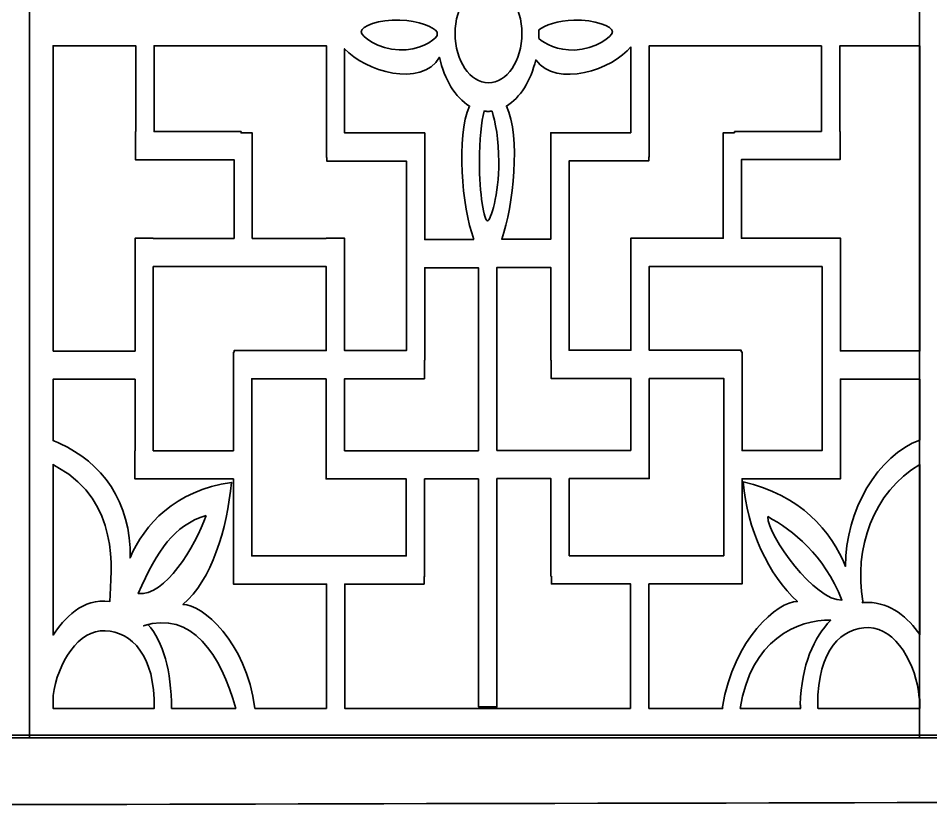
# Model space of a CAD drawing. Header units: centimetres. Extents: x 1.9 to 19.9, y -9.6 to 0.9.
# Drawn here: x 10.939 to 13.944, y -9.554 to -6.949 of the extents above; entities that cross this region are included whole.
import ezdxf

# ---------------------------------------------------------------- set-up
doc = ezdxf.new("R2010")
doc.units = ezdxf.units.CM
doc.header["$MEASUREMENT"] = 0
doc.layers.add('layer 1', color=7, linetype='Continuous')

msp = doc.modelspace()

# ---------------------------------------------------------------- linework, layer by layer
at = {"layer": 'layer 1', "color": 250, "lineweight": 35}
for points, knots in [([(1.85394, -9.55438), (1.85394, -9.55438), (1.85394, -4.48585), (1.85394, -4.48585), (1.85394, -4.48585), (1.85394, -4.48585), (19.89445, -4.48585), (19.89445, -4.48585), (19.89445, -4.48585), (19.89445, -4.48585), (19.89445, -9.52712), (19.89445, -9.52712), (19.89445, -9.52712), (13.88093, -9.52712), (7.86746, -9.55438), (1.85394, -9.55438)], [0, 0, 0, 0, 0.2, 0.2, 0.2, 0.2, 0.4, 0.4, 0.4, 0.4, 0.6, 0.6, 0.6, 0.6, 1, 1, 1, 1]), ([(7.96979, -4.6818), (7.96979, -4.6818), (10.97654, -4.6818), (10.97654, -4.6818), (10.97654, -4.6818), (10.97654, -4.6818), (10.97654, -9.32079), (10.97654, -9.32079), (10.97654, -9.32079), (10.97654, -9.32079), (7.96979, -9.32079), (7.96979, -9.32079), (7.96979, -9.32079), (7.96979, -9.32079), (7.96979, -4.6818), (7.96979, -4.6818)], [0, 0, 0, 0, 0.2, 0.2, 0.2, 0.2, 0.4, 0.4, 0.4, 0.4, 0.6, 0.6, 0.6, 0.6, 1, 1, 1, 1]), ([(10.97654, -4.6818), (10.97654, -4.6818), (13.98329, -4.6818), (13.98329, -4.6818), (13.98329, -4.6818), (13.98329, -4.6818), (13.98329, -9.32079), (13.98329, -9.32079), (13.98329, -9.32079), (13.98329, -9.32079), (10.97654, -9.32079), (10.97654, -9.32079), (10.97654, -9.32079), (10.97654, -9.32079), (10.97654, -4.6818), (10.97654, -4.6818)], [0, 0, 0, 0, 0.2, 0.2, 0.2, 0.2, 0.4, 0.4, 0.4, 0.4, 0.6, 0.6, 0.6, 0.6, 1, 1, 1, 1]), ([(13.90692, -4.6818), (13.90692, -4.6818), (16.75077, -4.6818), (16.75077, -4.6818), (16.75077, -4.6818), (16.75077, -4.6818), (16.75077, -9.32079), (16.75077, -9.32079), (16.75077, -9.32079), (16.75077, -9.32079), (13.90692, -9.32079), (13.90692, -9.32079), (13.90692, -9.32079), (13.90692, -9.32079), (13.90692, -4.6818), (13.90692, -4.6818)], [0, 0, 0, 0, 0.2, 0.2, 0.2, 0.2, 0.4, 0.4, 0.4, 0.4, 0.6, 0.6, 0.6, 0.6, 1, 1, 1, 1]), ([(2.06871, -4.70062), (2.06871, -4.70062), (2.06871, -9.31235), (2.06871, -9.31235), (2.06871, -9.31235), (2.06871, -9.31235), (19.67968, -9.31235), (19.67968, -9.31235), (19.67968, -9.31235), (19.67968, -9.31235), (19.67968, -4.70062), (19.67968, -4.70062), (19.67968, -4.70062), (19.67968, -4.70062), (2.06871, -4.70062), (2.06871, -4.70062)], [0, 0, 0, 0, 0.2, 0.2, 0.2, 0.2, 0.4, 0.4, 0.4, 0.4, 0.6, 0.6, 0.6, 0.6, 1, 1, 1, 1]), ([(12.48755, -6.83779), (12.54829, -6.83779), (12.59754, -6.91046), (12.59754, -7.00006), (12.59754, -7.00006), (12.59754, -7.08966), (12.54829, -7.16233), (12.48755, -7.16233), (12.48755, -7.16233), (12.42682, -7.16233), (12.37756, -7.08966), (12.37756, -7.00006), (12.37756, -7.00006), (12.37756, -6.91046), (12.42682, -6.83779), (12.48755, -6.83779)], [0, 0, 0, 0, 0.2, 0.2, 0.2, 0.2, 0.4, 0.4, 0.4, 0.4, 0.6, 0.6, 0.6, 0.6, 1, 1, 1, 1]), ([(12.3182, -7.0063), (12.31814, -7.00339), (12.3181, -7.00047), (12.3181, -6.99753), (12.3181, -6.99753), (12.3181, -6.99679), (12.31811, -6.99605), (12.31812, -6.99531), (12.31812, -6.99531), (12.30842, -6.97868), (12.25764, -6.9573), (12.19546, -6.95536), (12.19546, -6.95536), (12.12606, -6.9532), (12.06871, -6.97605), (12.06844, -6.99302), (12.06844, -6.99302), (12.06818, -7.01), (12.12455, -7.05165), (12.19394, -7.05381), (12.19394, -7.05381), (12.25667, -7.05577), (12.3086, -7.02481), (12.3182, -7.0063)], [0, 0, 0, 0, 0.1428571, 0.1428571, 0.1428571, 0.1428571, 0.2857143, 0.2857143, 0.2857143, 0.2857143, 0.4285714, 0.4285714, 0.4285714, 0.4285714, 0.5714286, 0.5714286, 0.5714286, 0.5714286, 0.7142857, 0.7142857, 0.7142857, 0.7142857, 1, 1, 1, 1]), ([(12.65352, -6.98788), (12.65359, -6.99108), (12.65365, -6.9943), (12.65365, -6.99753), (12.65365, -6.99753), (12.65365, -7.00375), (12.65349, -7.00992), (12.65321, -7.01603), (12.65321, -7.01603), (12.67165, -7.03405), (12.71708, -7.05607), (12.77028, -7.05441), (12.77028, -7.05441), (12.83968, -7.05224), (12.89605, -7.0106), (12.89578, -6.99362), (12.89578, -6.99362), (12.89552, -6.97664), (12.83816, -6.95379), (12.76877, -6.95596), (12.76877, -6.95596), (12.71627, -6.9576), (12.6719, -6.97309), (12.65352, -6.98788)], [0, 0, 0, 0, 0.1428571, 0.1428571, 0.1428571, 0.1428571, 0.2857143, 0.2857143, 0.2857143, 0.2857143, 0.4285714, 0.4285714, 0.4285714, 0.4285714, 0.5714286, 0.5714286, 0.5714286, 0.5714286, 0.7142857, 0.7142857, 0.7142857, 0.7142857, 1, 1, 1, 1]), ([(11.05367, -8.04649), (11.05367, -8.04649), (11.3237, -8.04649), (11.3237, -8.04649), (11.3237, -8.04649), (11.3237, -8.04649), (11.3237, -7.67468), (11.3237, -7.67468), (11.3237, -7.67468), (11.3237, -7.67468), (11.38383, -7.67468), (11.38383, -7.67468), (11.38383, -7.67468), (11.38383, -7.67468), (11.38383, -7.67516), (11.38383, -7.67516), (11.38383, -7.67516), (11.38383, -7.67516), (11.64959, -7.67516), (11.64959, -7.67516), (11.64959, -7.67516), (11.64959, -7.67516), (11.64959, -7.41575), (11.64959, -7.41575), (11.64959, -7.41575), (11.64959, -7.41575), (11.32464, -7.41575), (11.32464, -7.41575), (11.32464, -7.41575), (11.32464, -7.41575), (11.32464, -7.32297), (11.32464, -7.32297), (11.32464, -7.32297), (11.32464, -7.32297), (11.32592, -7.32297), (11.32592, -7.32297), (11.32592, -7.32297), (11.32592, -7.32297), (11.32592, -7.03993), (11.32592, -7.03993), (11.32592, -7.03993), (11.32592, -7.03993), (11.05367, -7.03993), (11.05367, -7.03993), (11.05367, -7.03993), (11.05367, -7.03993), (11.05367, -8.04649), (11.05367, -8.04649)], [0, 0, 0, 0, 0.0769231, 0.0769231, 0.0769231, 0.0769231, 0.1538462, 0.1538462, 0.1538462, 0.1538462, 0.2307692, 0.2307692, 0.2307692, 0.2307692, 0.3076923, 0.3076923, 0.3076923, 0.3076923, 0.3846154, 0.3846154, 0.3846154, 0.3846154, 0.4615385, 0.4615385, 0.4615385, 0.4615385, 0.5384615, 0.5384615, 0.5384615, 0.5384615, 0.6153846, 0.6153846, 0.6153846, 0.6153846, 0.6923077, 0.6923077, 0.6923077, 0.6923077, 0.7692308, 0.7692308, 0.7692308, 0.7692308, 0.8461538, 0.8461538, 0.8461538, 0.8461538, 1, 1, 1, 1]), ([(11.6728, -7.32297), (11.6728, -7.32297), (11.38605, -7.32297), (11.38605, -7.32297), (11.38605, -7.32297), (11.38605, -7.32297), (11.38605, -7.03993), (11.38605, -7.03993), (11.38605, -7.03993), (11.38605, -7.03993), (11.95378, -7.03993), (11.95378, -7.03993), (11.95378, -7.03993), (11.95378, -7.03993), (11.95378, -7.40793), (11.95378, -7.40793), (11.95378, -7.40793), (11.95378, -7.40793), (11.95507, -7.40793), (11.95507, -7.40793), (11.95507, -7.40793), (11.95507, -7.40793), (11.95507, -7.42039), (11.95507, -7.42039), (11.95507, -7.42039), (11.95507, -7.42039), (12.21731, -7.42039), (12.21731, -7.42039), (12.21731, -7.42039), (12.21731, -7.42039), (12.21731, -8.04456), (12.21731, -8.04456), (12.21731, -8.04456), (12.21731, -8.04456), (12.01347, -8.04456), (12.01347, -8.04456), (12.01347, -8.04456), (12.01347, -8.04456), (12.01347, -7.76794), (12.01347, -7.76794), (12.01347, -7.76794), (12.01347, -7.76794), (12.01347, -7.67516), (12.01347, -7.67516), (12.01347, -7.67516), (12.01347, -7.67516), (12.01347, -7.67468), (12.01347, -7.67468), (12.01347, -7.67468), (12.01347, -7.67468), (11.95333, -7.67468), (11.95333, -7.67468), (11.95333, -7.67468), (11.95333, -7.67468), (11.95333, -7.67516), (11.95333, -7.67516), (11.95333, -7.67516), (11.95333, -7.67516), (11.70973, -7.67516), (11.70973, -7.67516), (11.70973, -7.67516), (11.70973, -7.67516), (11.70973, -7.32761), (11.70973, -7.32761), (11.70973, -7.32761), (11.70973, -7.32761), (11.6728, -7.32761), (11.6728, -7.32761), (11.6728, -7.32761), (11.6728, -7.32761), (11.6728, -7.32297), (11.6728, -7.32297)], [0, 0, 0, 0, 0.0526316, 0.0526316, 0.0526316, 0.0526316, 0.1052632, 0.1052632, 0.1052632, 0.1052632, 0.1578947, 0.1578947, 0.1578947, 0.1578947, 0.2105263, 0.2105263, 0.2105263, 0.2105263, 0.2631579, 0.2631579, 0.2631579, 0.2631579, 0.3157895, 0.3157895, 0.3157895, 0.3157895, 0.3684211, 0.3684211, 0.3684211, 0.3684211, 0.4210526, 0.4210526, 0.4210526, 0.4210526, 0.4736842, 0.4736842, 0.4736842, 0.4736842, 0.5263158, 0.5263158, 0.5263158, 0.5263158, 0.5789474, 0.5789474, 0.5789474, 0.5789474, 0.6315789, 0.6315789, 0.6315789, 0.6315789, 0.6842105, 0.6842105, 0.6842105, 0.6842105, 0.7368421, 0.7368421, 0.7368421, 0.7368421, 0.7894737, 0.7894737, 0.7894737, 0.7894737, 0.8421053, 0.8421053, 0.8421053, 0.8421053, 0.8947368, 0.8947368, 0.8947368, 0.8947368, 1, 1, 1, 1]), ([(12.43933, -7.67861), (12.39997, -7.57032), (12.38022, -7.33937), (12.42507, -7.23884), (12.42507, -7.23884), (12.37843, -7.21084), (12.34191, -7.15158), (12.32632, -7.07775), (12.32632, -7.07775), (12.26636, -7.18039), (12.07978, -7.12361), (12.01392, -7.04978), (12.01392, -7.04978), (12.01392, -7.04978), (12.01392, -7.32761), (12.01392, -7.32761), (12.01392, -7.32761), (12.01392, -7.32761), (12.21731, -7.32761), (12.21731, -7.32761), (12.21731, -7.32761), (12.21731, -7.32761), (12.25421, -7.32761), (12.25421, -7.32761), (12.25421, -7.32761), (12.25421, -7.32761), (12.27744, -7.32761), (12.27744, -7.32761), (12.27744, -7.32761), (12.27744, -7.32761), (12.27744, -7.67861), (12.27744, -7.67861), (12.27744, -7.67861), (12.27744, -7.67861), (12.43933, -7.67861), (12.43933, -7.67861)], [0, 0, 0, 0, 0.1, 0.1, 0.1, 0.1, 0.2, 0.2, 0.2, 0.2, 0.3, 0.3, 0.3, 0.3, 0.4, 0.4, 0.4, 0.4, 0.5, 0.5, 0.5, 0.5, 0.6, 0.6, 0.6, 0.6, 0.7, 0.7, 0.7, 0.7, 0.8, 0.8, 0.8, 0.8, 1, 1, 1, 1]), ([(12.95626, -7.04318), (12.89824, -7.11822), (12.71067, -7.18071), (12.64339, -7.08682), (12.64339, -7.08682), (12.62682, -7.15636), (12.59146, -7.21189), (12.54681, -7.23877), (12.54681, -7.23877), (12.59415, -7.33893), (12.56975, -7.56879), (12.53107, -7.67781), (12.53107, -7.67781), (12.53107, -7.67781), (12.69273, -7.67781), (12.69273, -7.67781), (12.69273, -7.67781), (12.69273, -7.67781), (12.69273, -7.32681), (12.69273, -7.32681), (12.69273, -7.32681), (12.69273, -7.32681), (12.71596, -7.32681), (12.71596, -7.32681), (12.71596, -7.32681), (12.71596, -7.32681), (12.75287, -7.32681), (12.75287, -7.32681), (12.75287, -7.32681), (12.75287, -7.32681), (12.95626, -7.32681), (12.95626, -7.32681), (12.95626, -7.32681), (12.95626, -7.32681), (12.95626, -7.04318), (12.95626, -7.04318)], [0, 0, 0, 0, 0.1, 0.1, 0.1, 0.1, 0.2, 0.2, 0.2, 0.2, 0.3, 0.3, 0.3, 0.3, 0.4, 0.4, 0.4, 0.4, 0.5, 0.5, 0.5, 0.5, 0.6, 0.6, 0.6, 0.6, 0.7, 0.7, 0.7, 0.7, 0.8, 0.8, 0.8, 0.8, 1, 1, 1, 1]), ([(13.29737, -7.32217), (13.29737, -7.32217), (13.58412, -7.32217), (13.58412, -7.32217), (13.58412, -7.32217), (13.58412, -7.32217), (13.58412, -7.04073), (13.58412, -7.04073), (13.58412, -7.04073), (13.58412, -7.04073), (13.0164, -7.04073), (13.0164, -7.04073), (13.0164, -7.04073), (13.0164, -7.04073), (13.0164, -7.40713), (13.0164, -7.40713), (13.0164, -7.40713), (13.0164, -7.40713), (13.01511, -7.40713), (13.01511, -7.40713), (13.01511, -7.40713), (13.01511, -7.40713), (13.01511, -7.41959), (13.01511, -7.41959), (13.01511, -7.41959), (13.01511, -7.41959), (12.75287, -7.41959), (12.75287, -7.41959), (12.75287, -7.41959), (12.75287, -7.41959), (12.75287, -8.04376), (12.75287, -8.04376), (12.75287, -8.04376), (12.75287, -8.04376), (12.95671, -8.04376), (12.95671, -8.04376), (12.95671, -8.04376), (12.95671, -8.04376), (12.95671, -7.76714), (12.95671, -7.76714), (12.95671, -7.76714), (12.95671, -7.76714), (12.95671, -7.67436), (12.95671, -7.67436), (12.95671, -7.67436), (12.95671, -7.67436), (12.95671, -7.67389), (12.95671, -7.67389), (12.95671, -7.67389), (12.95671, -7.67389), (13.01685, -7.67389), (13.01685, -7.67389), (13.01685, -7.67389), (13.01685, -7.67389), (13.01685, -7.67436), (13.01685, -7.67436), (13.01685, -7.67436), (13.01685, -7.67436), (13.26045, -7.67436), (13.26045, -7.67436), (13.26045, -7.67436), (13.26045, -7.67436), (13.26045, -7.32681), (13.26045, -7.32681), (13.26045, -7.32681), (13.26045, -7.32681), (13.29737, -7.32681), (13.29737, -7.32681), (13.29737, -7.32681), (13.29737, -7.32681), (13.29737, -7.32217), (13.29737, -7.32217)], [0, 0, 0, 0, 0.0526316, 0.0526316, 0.0526316, 0.0526316, 0.1052632, 0.1052632, 0.1052632, 0.1052632, 0.1578947, 0.1578947, 0.1578947, 0.1578947, 0.2105263, 0.2105263, 0.2105263, 0.2105263, 0.2631579, 0.2631579, 0.2631579, 0.2631579, 0.3157895, 0.3157895, 0.3157895, 0.3157895, 0.3684211, 0.3684211, 0.3684211, 0.3684211, 0.4210526, 0.4210526, 0.4210526, 0.4210526, 0.4736842, 0.4736842, 0.4736842, 0.4736842, 0.5263158, 0.5263158, 0.5263158, 0.5263158, 0.5789474, 0.5789474, 0.5789474, 0.5789474, 0.6315789, 0.6315789, 0.6315789, 0.6315789, 0.6842105, 0.6842105, 0.6842105, 0.6842105, 0.7368421, 0.7368421, 0.7368421, 0.7368421, 0.7894737, 0.7894737, 0.7894737, 0.7894737, 0.8421053, 0.8421053, 0.8421053, 0.8421053, 0.8947368, 0.8947368, 0.8947368, 0.8947368, 1, 1, 1, 1]), ([(13.64426, -7.32217), (13.64426, -7.32217), (13.64554, -7.32217), (13.64554, -7.32217), (13.64554, -7.32217), (13.64554, -7.32217), (13.64554, -7.41495), (13.64554, -7.41495), (13.64554, -7.41495), (13.64554, -7.41495), (13.32058, -7.41495), (13.32058, -7.41495), (13.32058, -7.41495), (13.32058, -7.41495), (13.32058, -7.67436), (13.32058, -7.67436), (13.32058, -7.67436), (13.32058, -7.67436), (13.58634, -7.67436), (13.58634, -7.67436), (13.58634, -7.67436), (13.58634, -7.67436), (13.58634, -7.67389), (13.58634, -7.67389), (13.58634, -7.67389), (13.58634, -7.67389), (13.64648, -7.67389), (13.64648, -7.67389), (13.64648, -7.67389), (13.64648, -7.67389), (13.64648, -8.04569), (13.64648, -8.04569), (13.64648, -8.04569), (13.64648, -8.04569), (13.90817, -8.04569), (13.90817, -8.04569), (13.90817, -8.04569), (13.90817, -8.04569), (13.90817, -7.04073), (13.90817, -7.04073), (13.90817, -7.04073), (13.90817, -7.04073), (13.64426, -7.04073), (13.64426, -7.04073), (13.64426, -7.04073), (13.64426, -7.04073), (13.64426, -7.32217), (13.64426, -7.32217)], [0, 0, 0, 0, 0.0769231, 0.0769231, 0.0769231, 0.0769231, 0.1538462, 0.1538462, 0.1538462, 0.1538462, 0.2307692, 0.2307692, 0.2307692, 0.2307692, 0.3076923, 0.3076923, 0.3076923, 0.3076923, 0.3846154, 0.3846154, 0.3846154, 0.3846154, 0.4615385, 0.4615385, 0.4615385, 0.4615385, 0.5384615, 0.5384615, 0.5384615, 0.5384615, 0.6153846, 0.6153846, 0.6153846, 0.6153846, 0.6923077, 0.6923077, 0.6923077, 0.6923077, 0.7692308, 0.7692308, 0.7692308, 0.7692308, 0.8461538, 0.8461538, 0.8461538, 0.8461538, 1, 1, 1, 1]), ([(12.49929, -7.25557), (12.49487, -7.25611), (12.49039, -7.25638), (12.48587, -7.25638), (12.48587, -7.25638), (12.48155, -7.25638), (12.47727, -7.25613), (12.47304, -7.25564), (12.47304, -7.25564), (12.46499, -7.2889), (12.45779, -7.35064), (12.45766, -7.42195), (12.45766, -7.42195), (12.45746, -7.52904), (12.47326, -7.61718), (12.48427, -7.61733), (12.48427, -7.61733), (12.49527, -7.61748), (12.52129, -7.52991), (12.52149, -7.42282), (12.52149, -7.42282), (12.52162, -7.35121), (12.51018, -7.28898), (12.49929, -7.25557)], [0, 0, 0, 0, 0.1428571, 0.1428571, 0.1428571, 0.1428571, 0.2857143, 0.2857143, 0.2857143, 0.2857143, 0.4285714, 0.4285714, 0.4285714, 0.4285714, 0.5714286, 0.5714286, 0.5714286, 0.5714286, 0.7142857, 0.7142857, 0.7142857, 0.7142857, 1, 1, 1, 1]), ([(11.38383, -7.76794), (11.38383, -7.76794), (11.95333, -7.76794), (11.95333, -7.76794), (11.95333, -7.76794), (11.95333, -7.76794), (11.95333, -8.04456), (11.95333, -8.04456), (11.95333, -8.04456), (11.95333, -8.04456), (11.64996, -8.04456), (11.64996, -8.04456), (11.64996, -8.04456), (11.64996, -8.04456), (11.64996, -8.04986), (11.64996, -8.04986), (11.64996, -8.04986), (11.64996, -8.04986), (11.64761, -8.04986), (11.64761, -8.04986), (11.64761, -8.04986), (11.64761, -8.04986), (11.64761, -8.37473), (11.64761, -8.37473), (11.64761, -8.37473), (11.64761, -8.37473), (11.38383, -8.37473), (11.38383, -8.37473), (11.38383, -8.37473), (11.38383, -8.37473), (11.38383, -7.76794), (11.38383, -7.76794)], [0, 0, 0, 0, 0.1111111, 0.1111111, 0.1111111, 0.1111111, 0.2222222, 0.2222222, 0.2222222, 0.2222222, 0.3333333, 0.3333333, 0.3333333, 0.3333333, 0.4444444, 0.4444444, 0.4444444, 0.4444444, 0.5555556, 0.5555556, 0.5555556, 0.5555556, 0.6666667, 0.6666667, 0.6666667, 0.6666667, 0.7777778, 0.7777778, 0.7777778, 0.7777778, 1, 1, 1, 1]), ([(12.45461, -8.37451), (12.45461, -8.37451), (12.45461, -8.37371), (12.45461, -8.37371), (12.45461, -8.37371), (12.45461, -8.37371), (12.45464, -8.37371), (12.45464, -8.37371), (12.45464, -8.37371), (12.45464, -8.37371), (12.45464, -7.77139), (12.45464, -7.77139), (12.45464, -7.77139), (12.45464, -7.77139), (12.27744, -7.77139), (12.27744, -7.77139), (12.27744, -7.77139), (12.27744, -7.77139), (12.27744, -8.07643), (12.27744, -8.07643), (12.27744, -8.07643), (12.27744, -8.07643), (12.27671, -8.07643), (12.27671, -8.07643), (12.27671, -8.07643), (12.27671, -8.07643), (12.27671, -8.13734), (12.27671, -8.13734), (12.27671, -8.13734), (12.27671, -8.13734), (12.01347, -8.13734), (12.01347, -8.13734), (12.01347, -8.13734), (12.01347, -8.13734), (12.01347, -8.37451), (12.01347, -8.37451), (12.01347, -8.37451), (12.01347, -8.37451), (12.45461, -8.37451), (12.45461, -8.37451)], [0, 0, 0, 0, 0.0909091, 0.0909091, 0.0909091, 0.0909091, 0.1818182, 0.1818182, 0.1818182, 0.1818182, 0.2727273, 0.2727273, 0.2727273, 0.2727273, 0.3636364, 0.3636364, 0.3636364, 0.3636364, 0.4545455, 0.4545455, 0.4545455, 0.4545455, 0.5454545, 0.5454545, 0.5454545, 0.5454545, 0.6363636, 0.6363636, 0.6363636, 0.6363636, 0.7272727, 0.7272727, 0.7272727, 0.7272727, 0.8181818, 0.8181818, 0.8181818, 0.8181818, 1, 1, 1, 1]), ([(12.95671, -8.37371), (12.95671, -8.37371), (12.95671, -8.13654), (12.95671, -8.13654), (12.95671, -8.13654), (12.95671, -8.13654), (12.69347, -8.13654), (12.69347, -8.13654), (12.69347, -8.13654), (12.69347, -8.13654), (12.69347, -8.07564), (12.69347, -8.07564), (12.69347, -8.07564), (12.69347, -8.07564), (12.69273, -8.07564), (12.69273, -8.07564), (12.69273, -8.07564), (12.69273, -8.07564), (12.69273, -7.77059), (12.69273, -7.77059), (12.69273, -7.77059), (12.69273, -7.77059), (12.51554, -7.77059), (12.51554, -7.77059), (12.51554, -7.77059), (12.51554, -7.77059), (12.51554, -8.37371), (12.51554, -8.37371), (12.51554, -8.37371), (12.51554, -8.37371), (12.95671, -8.37371), (12.95671, -8.37371)], [0, 0, 0, 0, 0.1111111, 0.1111111, 0.1111111, 0.1111111, 0.2222222, 0.2222222, 0.2222222, 0.2222222, 0.3333333, 0.3333333, 0.3333333, 0.3333333, 0.4444444, 0.4444444, 0.4444444, 0.4444444, 0.5555556, 0.5555556, 0.5555556, 0.5555556, 0.6666667, 0.6666667, 0.6666667, 0.6666667, 0.7777778, 0.7777778, 0.7777778, 0.7777778, 1, 1, 1, 1]), ([(13.58634, -7.76714), (13.58634, -7.76714), (13.01685, -7.76714), (13.01685, -7.76714), (13.01685, -7.76714), (13.01685, -7.76714), (13.01685, -8.04376), (13.01685, -8.04376), (13.01685, -8.04376), (13.01685, -8.04376), (13.32022, -8.04376), (13.32022, -8.04376), (13.32022, -8.04376), (13.32022, -8.04376), (13.32022, -8.04906), (13.32022, -8.04906), (13.32022, -8.04906), (13.32022, -8.04906), (13.32256, -8.04906), (13.32256, -8.04906), (13.32256, -8.04906), (13.32256, -8.04906), (13.32256, -8.37393), (13.32256, -8.37393), (13.32256, -8.37393), (13.32256, -8.37393), (13.58634, -8.37393), (13.58634, -8.37393), (13.58634, -8.37393), (13.58634, -8.37393), (13.58634, -7.76714), (13.58634, -7.76714)], [0, 0, 0, 0, 0.1111111, 0.1111111, 0.1111111, 0.1111111, 0.2222222, 0.2222222, 0.2222222, 0.2222222, 0.3333333, 0.3333333, 0.3333333, 0.3333333, 0.4444444, 0.4444444, 0.4444444, 0.4444444, 0.5555556, 0.5555556, 0.5555556, 0.5555556, 0.6666667, 0.6666667, 0.6666667, 0.6666667, 0.7777778, 0.7777778, 0.7777778, 0.7777778, 1, 1, 1, 1]), ([(11.95427, -9.22391), (11.95427, -9.22391), (11.95427, -8.81418), (11.95427, -8.81418), (11.95427, -8.81418), (11.95427, -8.81418), (11.70775, -8.81418), (11.70775, -8.81418), (11.70775, -8.81418), (11.70775, -8.81418), (11.64881, -8.81418), (11.64881, -8.81418), (11.64881, -8.81418), (11.64881, -8.81418), (11.64761, -8.81418), (11.64761, -8.81418), (11.64761, -8.81418), (11.64761, -8.81418), (11.64761, -8.46751), (11.64761, -8.46751), (11.64761, -8.46751), (11.64761, -8.46751), (11.32316, -8.46751), (11.32316, -8.46751), (11.32316, -8.46751), (11.32316, -8.46751), (11.32316, -8.37473), (11.32316, -8.37473), (11.32316, -8.37473), (11.32316, -8.37473), (11.3237, -8.37473), (11.3237, -8.37473), (11.3237, -8.37473), (11.3237, -8.37473), (11.3237, -8.13927), (11.3237, -8.13927), (11.3237, -8.13927), (11.3237, -8.13927), (11.05367, -8.13927), (11.05367, -8.13927), (11.05367, -8.13927), (11.05367, -8.13927), (11.05367, -8.34126), (11.05367, -8.34126), (11.05367, -8.34126), (11.05972, -8.3429), (11.067, -8.34613), (11.07568, -8.35131), (11.07568, -8.35131), (11.21103, -8.4101), (11.31321, -8.54436), (11.3073, -8.72798), (11.3073, -8.72798), (11.35493, -8.61703), (11.45311, -8.50692), (11.64125, -8.47878), (11.64125, -8.47878), (11.6262, -8.63151), (11.57604, -8.80225), (11.48117, -8.88084), (11.48117, -8.88084), (11.54455, -8.88259), (11.68918, -8.99945), (11.71829, -9.22391), (11.71829, -9.22391), (11.71829, -9.22391), (11.95427, -9.22391), (11.95427, -9.22391)], [0, 0, 0, 0, 0.0555556, 0.0555556, 0.0555556, 0.0555556, 0.1111111, 0.1111111, 0.1111111, 0.1111111, 0.1666667, 0.1666667, 0.1666667, 0.1666667, 0.2222222, 0.2222222, 0.2222222, 0.2222222, 0.2777778, 0.2777778, 0.2777778, 0.2777778, 0.3333333, 0.3333333, 0.3333333, 0.3333333, 0.3888889, 0.3888889, 0.3888889, 0.3888889, 0.4444444, 0.4444444, 0.4444444, 0.4444444, 0.5, 0.5, 0.5, 0.5, 0.5555556, 0.5555556, 0.5555556, 0.5555556, 0.6111111, 0.6111111, 0.6111111, 0.6111111, 0.6666667, 0.6666667, 0.6666667, 0.6666667, 0.7222222, 0.7222222, 0.7222222, 0.7222222, 0.7777778, 0.7777778, 0.7777778, 0.7777778, 0.8333333, 0.8333333, 0.8333333, 0.8333333, 0.8888889, 0.8888889, 0.8888889, 0.8888889, 1, 1, 1, 1]), ([(11.95333, -8.13734), (11.95333, -8.13734), (11.95333, -8.37451), (11.95333, -8.37451), (11.95333, -8.37451), (11.95333, -8.37451), (11.953, -8.37451), (11.953, -8.37451), (11.953, -8.37451), (11.953, -8.37451), (11.953, -8.46729), (11.953, -8.46729), (11.953, -8.46729), (11.953, -8.46729), (12.21671, -8.46729), (12.21671, -8.46729), (12.21671, -8.46729), (12.21671, -8.46729), (12.21671, -8.7214), (12.21671, -8.7214), (12.21671, -8.7214), (12.21671, -8.7214), (11.70775, -8.7214), (11.70775, -8.7214), (11.70775, -8.7214), (11.70775, -8.7214), (11.70775, -8.13734), (11.70775, -8.13734), (11.70775, -8.13734), (11.70775, -8.13734), (11.95333, -8.13734), (11.95333, -8.13734)], [0, 0, 0, 0, 0.1111111, 0.1111111, 0.1111111, 0.1111111, 0.2222222, 0.2222222, 0.2222222, 0.2222222, 0.3333333, 0.3333333, 0.3333333, 0.3333333, 0.4444444, 0.4444444, 0.4444444, 0.4444444, 0.5555556, 0.5555556, 0.5555556, 0.5555556, 0.6666667, 0.6666667, 0.6666667, 0.6666667, 0.7777778, 0.7777778, 0.7777778, 0.7777778, 1, 1, 1, 1]), ([(13.01685, -8.13654), (13.01685, -8.13654), (13.01685, -8.37371), (13.01685, -8.37371), (13.01685, -8.37371), (13.01685, -8.37371), (13.01717, -8.37371), (13.01717, -8.37371), (13.01717, -8.37371), (13.01717, -8.37371), (13.01717, -8.46649), (13.01717, -8.46649), (13.01717, -8.46649), (13.01717, -8.46649), (12.75347, -8.46649), (12.75347, -8.46649), (12.75347, -8.46649), (12.75347, -8.46649), (12.75347, -8.72061), (12.75347, -8.72061), (12.75347, -8.72061), (12.75347, -8.72061), (13.26243, -8.72061), (13.26243, -8.72061), (13.26243, -8.72061), (13.26243, -8.72061), (13.26243, -8.13654), (13.26243, -8.13654), (13.26243, -8.13654), (13.26243, -8.13654), (13.01685, -8.13654), (13.01685, -8.13654)], [0, 0, 0, 0, 0.1111111, 0.1111111, 0.1111111, 0.1111111, 0.2222222, 0.2222222, 0.2222222, 0.2222222, 0.3333333, 0.3333333, 0.3333333, 0.3333333, 0.4444444, 0.4444444, 0.4444444, 0.4444444, 0.5555556, 0.5555556, 0.5555556, 0.5555556, 0.6666667, 0.6666667, 0.6666667, 0.6666667, 0.7777778, 0.7777778, 0.7777778, 0.7777778, 1, 1, 1, 1]), ([(13.90817, -8.13847), (13.90817, -8.13847), (13.64648, -8.13847), (13.64648, -8.13847), (13.64648, -8.13847), (13.64648, -8.13847), (13.64648, -8.37393), (13.64648, -8.37393), (13.64648, -8.37393), (13.64648, -8.37393), (13.64702, -8.37393), (13.64702, -8.37393), (13.64702, -8.37393), (13.64702, -8.37393), (13.64702, -8.46671), (13.64702, -8.46671), (13.64702, -8.46671), (13.64702, -8.46671), (13.32256, -8.46671), (13.32256, -8.46671), (13.32256, -8.46671), (13.32256, -8.46671), (13.32256, -8.81338), (13.32256, -8.81338), (13.32256, -8.81338), (13.32256, -8.81338), (13.32137, -8.81338), (13.32137, -8.81338), (13.32137, -8.81338), (13.32137, -8.81338), (13.26243, -8.81338), (13.26243, -8.81338), (13.26243, -8.81338), (13.26243, -8.81338), (13.01591, -8.81338), (13.01591, -8.81338), (13.01591, -8.81338), (13.01591, -8.81338), (13.01591, -9.22391), (13.01591, -9.22391), (13.01591, -9.22391), (13.01591, -9.22391), (13.25894, -9.22391), (13.25894, -9.22391), (13.25894, -9.22391), (13.25869, -9.22209), (13.25849, -9.22022), (13.25836, -9.21829), (13.25836, -9.21829), (13.2937, -8.99597), (13.44131, -8.86912), (13.50469, -8.87158), (13.50469, -8.87158), (13.4121, -8.78677), (13.33727, -8.63098), (13.3265, -8.4774), (13.3265, -8.4774), (13.51368, -8.51801), (13.61865, -8.64175), (13.66314, -8.75576), (13.66314, -8.75576), (13.66235, -8.57191), (13.7713, -8.38903), (13.90817, -8.33929), (13.90817, -8.33929), (13.90817, -8.33929), (13.90817, -8.13847), (13.90817, -8.13847)], [0, 0, 0, 0, 0.0555556, 0.0555556, 0.0555556, 0.0555556, 0.1111111, 0.1111111, 0.1111111, 0.1111111, 0.1666667, 0.1666667, 0.1666667, 0.1666667, 0.2222222, 0.2222222, 0.2222222, 0.2222222, 0.2777778, 0.2777778, 0.2777778, 0.2777778, 0.3333333, 0.3333333, 0.3333333, 0.3333333, 0.3888889, 0.3888889, 0.3888889, 0.3888889, 0.4444444, 0.4444444, 0.4444444, 0.4444444, 0.5, 0.5, 0.5, 0.5, 0.5555556, 0.5555556, 0.5555556, 0.5555556, 0.6111111, 0.6111111, 0.6111111, 0.6111111, 0.6666667, 0.6666667, 0.6666667, 0.6666667, 0.7222222, 0.7222222, 0.7222222, 0.7222222, 0.7777778, 0.7777778, 0.7777778, 0.7777778, 0.8333333, 0.8333333, 0.8333333, 0.8333333, 0.8888889, 0.8888889, 0.8888889, 0.8888889, 1, 1, 1, 1]), ([(11.05367, -8.4188), (11.05874, -8.42413), (11.06419, -8.42805), (11.06965, -8.42965), (11.06965, -8.42965), (11.27226, -8.54329), (11.24687, -8.76044), (11.24028, -8.8719), (11.24028, -8.8719), (11.15147, -8.85715), (11.08789, -8.93028), (11.05367, -8.98219), (11.05367, -8.98219), (11.05367, -8.98219), (11.05367, -8.4188), (11.05367, -8.4188)], [0, 0, 0, 0, 0.2, 0.2, 0.2, 0.2, 0.4, 0.4, 0.4, 0.4, 0.6, 0.6, 0.6, 0.6, 1, 1, 1, 1]), ([(13.90817, -8.42016), (13.75337, -8.50928), (13.68978, -8.70069), (13.72077, -8.8708), (13.72077, -8.8708), (13.72048, -8.87204), (13.71974, -8.87374), (13.71866, -8.87569), (13.71866, -8.87569), (13.72487, -8.87481), (13.73099, -8.8744), (13.73697, -8.87448), (13.73697, -8.87448), (13.81223, -8.87551), (13.8701, -8.92478), (13.90817, -8.98053), (13.90817, -8.98053), (13.90817, -8.98053), (13.90817, -8.42016), (13.90817, -8.42016)], [0, 0, 0, 0, 0.1666667, 0.1666667, 0.1666667, 0.1666667, 0.3333333, 0.3333333, 0.3333333, 0.3333333, 0.5, 0.5, 0.5, 0.5, 0.6666667, 0.6666667, 0.6666667, 0.6666667, 1, 1, 1, 1]), ([(12.95577, -9.22391), (12.95577, -9.22391), (12.95577, -8.81338), (12.95577, -8.81338), (12.95577, -8.81338), (12.95577, -8.81338), (12.69462, -8.81338), (12.69462, -8.81338), (12.69462, -8.81338), (12.69462, -8.81338), (12.69462, -8.7884), (12.69462, -8.7884), (12.69462, -8.7884), (12.69462, -8.7884), (12.69333, -8.7884), (12.69333, -8.7884), (12.69333, -8.7884), (12.69333, -8.7884), (12.69333, -8.46649), (12.69333, -8.46649), (12.69333, -8.46649), (12.69333, -8.46649), (12.51557, -8.46649), (12.51557, -8.46649), (12.51557, -8.46649), (12.51557, -8.46649), (12.51557, -8.46729), (12.51557, -8.46729), (12.51557, -8.46729), (12.51557, -8.46729), (12.51554, -8.46729), (12.51554, -8.46729), (12.51554, -8.46729), (12.51554, -8.46729), (12.51554, -9.21885), (12.51554, -9.21885), (12.51554, -9.21885), (12.51554, -9.21885), (12.4554, -9.21885), (12.4554, -9.21885), (12.4554, -9.21885), (12.4554, -9.21885), (12.4554, -9.21806), (12.4554, -9.21806), (12.4554, -9.21806), (12.4554, -9.21806), (12.45464, -9.21806), (12.45464, -9.21806), (12.45464, -9.21806), (12.45464, -9.21806), (12.45464, -8.46729), (12.45464, -8.46729), (12.45464, -8.46729), (12.45464, -8.46729), (12.27684, -8.46729), (12.27684, -8.46729), (12.27684, -8.46729), (12.27684, -8.46729), (12.27684, -8.7892), (12.27684, -8.7892), (12.27684, -8.7892), (12.27684, -8.7892), (12.27556, -8.7892), (12.27556, -8.7892), (12.27556, -8.7892), (12.27556, -8.7892), (12.27556, -8.81418), (12.27556, -8.81418), (12.27556, -8.81418), (12.27556, -8.81418), (12.0144, -8.81418), (12.0144, -8.81418), (12.0144, -8.81418), (12.0144, -8.81418), (12.0144, -9.22391), (12.0144, -9.22391), (12.0144, -9.22391), (12.0144, -9.22391), (12.95577, -9.22391), (12.95577, -9.22391)], [0, 0, 0, 0, 0.047619, 0.047619, 0.047619, 0.047619, 0.0952381, 0.0952381, 0.0952381, 0.0952381, 0.1428571, 0.1428571, 0.1428571, 0.1428571, 0.1904762, 0.1904762, 0.1904762, 0.1904762, 0.2380952, 0.2380952, 0.2380952, 0.2380952, 0.2857143, 0.2857143, 0.2857143, 0.2857143, 0.3333333, 0.3333333, 0.3333333, 0.3333333, 0.3809524, 0.3809524, 0.3809524, 0.3809524, 0.4285714, 0.4285714, 0.4285714, 0.4285714, 0.4761905, 0.4761905, 0.4761905, 0.4761905, 0.5238095, 0.5238095, 0.5238095, 0.5238095, 0.5714286, 0.5714286, 0.5714286, 0.5714286, 0.6190476, 0.6190476, 0.6190476, 0.6190476, 0.6666667, 0.6666667, 0.6666667, 0.6666667, 0.7142857, 0.7142857, 0.7142857, 0.7142857, 0.7619048, 0.7619048, 0.7619048, 0.7619048, 0.8095238, 0.8095238, 0.8095238, 0.8095238, 0.8571429, 0.8571429, 0.8571429, 0.8571429, 0.9047619, 0.9047619, 0.9047619, 0.9047619, 1, 1, 1, 1]), ([(11.55749, -8.58756), (11.45077, -8.62273), (11.39855, -8.6993), (11.3339, -8.84548), (11.3339, -8.84548), (11.42141, -8.85626), (11.52162, -8.69177), (11.55749, -8.58756)], [0, 0, 0, 0, 0.3333333, 0.3333333, 0.3333333, 0.3333333, 1, 1, 1, 1]), ([(13.40714, -8.59164), (13.4915, -8.63778), (13.59101, -8.71629), (13.65152, -8.86663), (13.65152, -8.86663), (13.56379, -8.87158), (13.40678, -8.65451), (13.40714, -8.59164)], [0, 0, 0, 0, 0.3333333, 0.3333333, 0.3333333, 0.3333333, 1, 1, 1, 1]), ([(11.44374, -9.22391), (11.44305, -9.09975), (11.41679, -9.0042), (11.36598, -8.94767), (11.36598, -8.94767), (11.36598, -8.94767), (11.35158, -8.95191), (11.35158, -8.95191), (11.35158, -8.95191), (11.35158, -8.95191), (11.35155, -8.95194), (11.35155, -8.95194), (11.35155, -8.95194), (11.5096, -8.89969), (11.60602, -9.04651), (11.65538, -9.22391), (11.65538, -9.22391), (11.65538, -9.22391), (11.44374, -9.22391), (11.44374, -9.22391)], [0, 0, 0, 0, 0.1666667, 0.1666667, 0.1666667, 0.1666667, 0.3333333, 0.3333333, 0.3333333, 0.3333333, 0.5, 0.5, 0.5, 0.5, 0.6666667, 0.6666667, 0.6666667, 0.6666667, 1, 1, 1, 1]), ([(13.51574, -9.22391), (13.51526, -9.21979), (13.51483, -9.21552), (13.51447, -9.21108), (13.51447, -9.21108), (13.5171, -9.08104), (13.56048, -8.98813), (13.61452, -8.9333), (13.61452, -8.9333), (13.61452, -8.9333), (13.61446, -8.93329), (13.61446, -8.93329), (13.61446, -8.93329), (13.61446, -8.93329), (13.61449, -8.93332), (13.61449, -8.93332), (13.61449, -8.93332), (13.50741, -8.92887), (13.34899, -8.9998), (13.31693, -9.22391), (13.31693, -9.22391), (13.31693, -9.22391), (13.51574, -9.22391), (13.51574, -9.22391)], [0, 0, 0, 0, 0.1428571, 0.1428571, 0.1428571, 0.1428571, 0.2857143, 0.2857143, 0.2857143, 0.2857143, 0.4285714, 0.4285714, 0.4285714, 0.4285714, 0.5714286, 0.5714286, 0.5714286, 0.5714286, 0.7142857, 0.7142857, 0.7142857, 0.7142857, 1, 1, 1, 1]), ([(11.05367, -9.18148), (11.06796, -9.07353), (11.13862, -8.9631), (11.22508, -8.96766), (11.22508, -8.96766), (11.31186, -8.97224), (11.38999, -9.0477), (11.38679, -9.22391), (11.38679, -9.22391), (11.38679, -9.22391), (11.05367, -9.22391), (11.05367, -9.22391), (11.05367, -9.22391), (11.05367, -9.22391), (11.05367, -9.18148), (11.05367, -9.18148)], [0, 0, 0, 0, 0.2, 0.2, 0.2, 0.2, 0.4, 0.4, 0.4, 0.4, 0.6, 0.6, 0.6, 0.6, 1, 1, 1, 1]), ([(13.90817, -9.19309), (13.90739, -9.19208), (13.90674, -9.19084), (13.90633, -9.18923), (13.90633, -9.18923), (13.89725, -9.07848), (13.82871, -8.95863), (13.7404, -8.95742), (13.7404, -8.95742), (13.65209, -8.95622), (13.57066, -9.02887), (13.57167, -9.21186), (13.57167, -9.21186), (13.572, -9.21603), (13.57239, -9.22004), (13.57283, -9.22391), (13.57283, -9.22391), (13.57283, -9.22391), (13.90817, -9.22391), (13.90817, -9.22391), (13.90817, -9.22391), (13.90817, -9.22391), (13.90817, -9.19309), (13.90817, -9.19309)], [0, 0, 0, 0, 0.1428571, 0.1428571, 0.1428571, 0.1428571, 0.2857143, 0.2857143, 0.2857143, 0.2857143, 0.4285714, 0.4285714, 0.4285714, 0.4285714, 0.5714286, 0.5714286, 0.5714286, 0.5714286, 0.7142857, 0.7142857, 0.7142857, 0.7142857, 1, 1, 1, 1])]:
    msp.add_open_spline(points, degree=3, knots=knots, dxfattribs=at)

doc.saveas('drawing.dxf')
